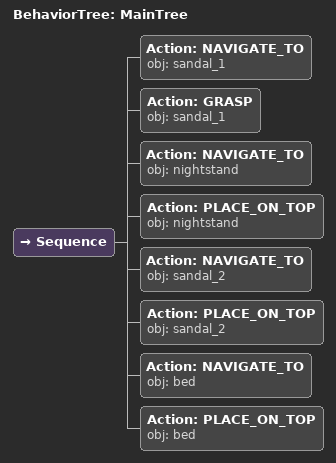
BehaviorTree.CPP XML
<root main_tree_to_execute="MainTree">
  <BehaviorTree ID="MainTree">
    <Sequence>
      <!-- Navigate to sandal_1 -->
      <Action ID="NAVIGATE_TO" obj="sandal_1" />
      <!-- Grasp sandal_1 -->
      <Action ID="GRASP" obj="sandal_1" />
      <!-- Navigate to nightstand -->
      <Action ID="NAVIGATE_TO" obj="nightstand" />
      <!-- Place on nightstand -->
      <Action ID="PLACE_ON_TOP" obj="nightstand" />
      <!-- Navigate to sandal_2 -->
      <Action ID="NAVIGATE_TO" obj="sandal_2" />
      <!-- Place on sandal_2 -->
      <Action ID="PLACE_ON_TOP" obj="sandal_2" />
      <!-- Navigate to bed -->
      <Action ID="NAVIGATE_TO" obj="bed" />
      <!-- Place on bed -->
      <Action ID="PLACE_ON_TOP" obj="bed" />
    </Sequence>
  </BehaviorTree>
</root>
